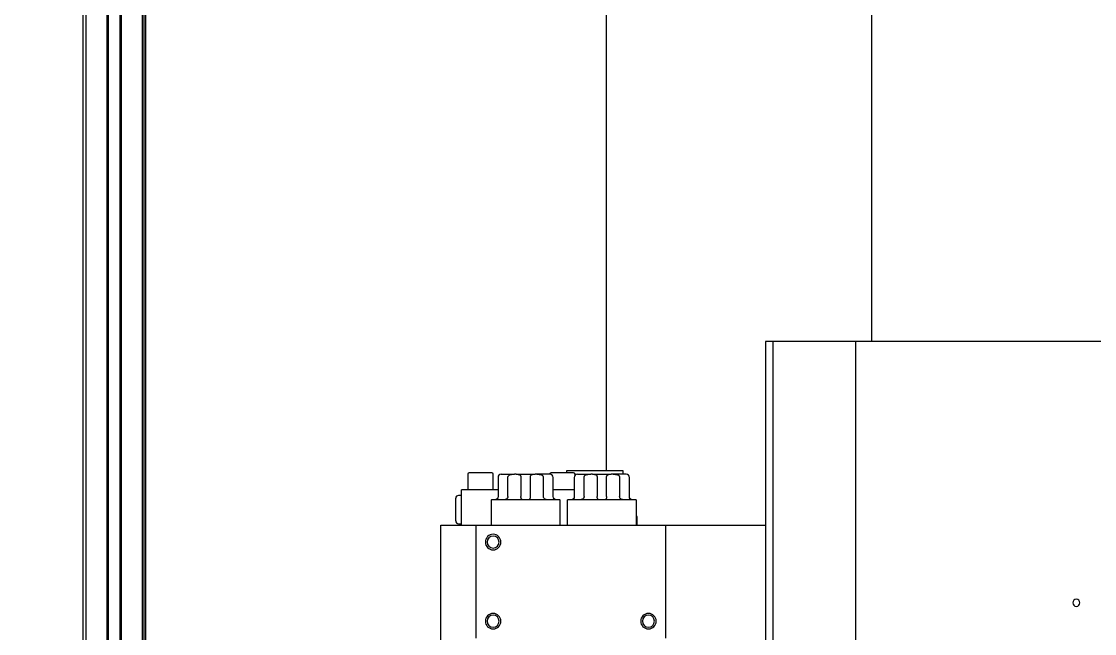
# Model space of a CAD drawing. Header units: millimetres. Extents: x 10462777 to 22643323, y 453826 to 1389191.
# Drawn here: x 11280886 to 11281646, y 582828 to 583261 of the extents above; entities that cross this region are included whole.
import ezdxf

# ---------------------------------------------------------------- set-up
doc = ezdxf.new("R2010")
doc.units = ezdxf.units.MM
doc.header["$LTSCALE"] = 200
doc.header["$MEASUREMENT"] = 0
doc.linetypes.add('CENTER', pattern=[2, 1.25, -0.25, 0.25, -0.25])
doc.linetypes.add('PHANTOM', pattern=[2.5, 1.25, -0.25, 0.25, -0.25, 0.25, -0.25])
doc.layers.get('0').update_dxf_attribs({"linetype": 'CONTINUOUS'})
doc.layers.add('1', color=1, linetype='CENTER')
doc.layers.add('2', color=2, linetype='CONTINUOUS')
doc.layers.add('LAYOUT', color=8, linetype='CONTINUOUS', lineweight=25)

# ---------------------------------------------------------------- blocks, each defined once
blk = doc.blocks.new('r710ic')
at = {"layer": 'LAYOUT', "color": 3}
blk.add_circle((272041.37, 104232.63), 2050.12, dxfattribs=at)
blk = doc.blocks.new('A$C7DA30AB0')
at = {"layer": 'LAYOUT', "color": 6, "linetype": 'PHANTOM'}
blk.add_circle((3030.45, 3025.99, 0), 2693.02, dxfattribs=at)

msp = doc.modelspace()

# ---------------------------------------------------------------- linework, layer by layer
at = {"layer": '1', "color": 252, "linetype": 'Continuous'}
for p, q in [((11280972.85616, 582401.42076, 0), (11280972.85616, 583533.68772, 0)), ((11280973.86018, 582401.42076, 0), (11280973.86018, 583533.68772, 0)), ((11280929.35554, 583531.42536, 0), (11280929.35554, 582401.41275, 0)), ((11280931.35557, 583494.42484, 0), (11280931.35557, 582401.41056, 0)), ((11280946.25578, 583494.42484, 0), (11280946.25578, 582401.41056, 0)), ((11280947.2558, 583494.42484, 0), (11280947.2558, 582401.41056, 0)), ((11280955.45591, 583494.42484, 0), (11280955.45591, 582401.41056, 0)), ((11280956.45593, 583494.42484, 0), (11280956.45593, 582401.41056, 0)), ((11280971.35614, 583494.42484, 0), (11280971.35614, 582401.41056, 0))]:
    msp.add_line(p, q, dxfattribs=at)
at = {"layer": '2', "color": 252, "linetype": 'Continuous'}
for p, q in [((11281487.91598, 584034.42828, 0), (11281487.91598, 583034.4125, 0)), ((11281299.86081, 583780.2964, 0), (11281299.86081, 582942.82232, 0)), ((11281201.85941, 582940.41697, 0), (11281201.85941, 582929.41681, 0)), ((11281210.85954, 582941.41698, 0), (11281202.85943, 582941.41698, 0)), ((11281218.85966, 582941.41698, 0), (11281210.85954, 582941.41698, 0)), ((11281219.85967, 582929.41681, 0), (11281219.85967, 582940.41697, 0)), ((11281268.86037, 582941.41698, 0), (11281260.86025, 582941.41698, 0)), ((11281276.86048, 582941.41698, 0), (11281268.86037, 582941.41698, 0)), ((11281271.86041, 582942.817, 0), (11281271.86041, 582941.41698, 0)), ((11281311.86098, 582942.817, 0), (11281271.86041, 582942.817, 0)), ((11281277.86049, 582939.61327, 0), (11281277.86049, 582940.41697, 0)), ((11281311.86098, 582940.41667, 0), (11281311.86098, 582942.817, 0)), ((11281197.35935, 582925.41676, 0), (11281195.35932, 582925.41676, 0)), ((11281197.35935, 582904.41661, 0), (11281197.35935, 582929.41681, 0)), ((11281223.36042, 582929.41681, 0), (11281197.35935, 582929.41681, 0)), ((11281277.3601, 582929.41681, 0), (11281262.36004, 582929.41681, 0)), ((11281193.35929, 582907.4165, 0), (11281193.35929, 582923.41673, 0)), ((11281321.86112, 582910.51654, 0), (11281321.36073, 582910.51654, 0)), ((11281321.86112, 582904.41568, 0), (11281321.86112, 582910.51654, 0)), ((11281182.85914, 582732.91457, 0), (11281182.85914, 582904.41646, 0)), ((11281182.85914, 582904.41646, 0), (11281207.8613, 582904.41646, 0)), ((11281195.35932, 582905.41647, 0), (11281197.35935, 582905.41647, 0)), ((11281207.8595, 582904.41646, 0), (11281341.8614, 582904.41646, 0)), ((11281207.8595, 582824.41532, 0), (11281207.8595, 582904.41646, 0)), ((11281210.76646, 582904.54146, 0), (11281210.76646, 582904.41646, 0)), ((11281211.3512, 582904.54146, 0), (11281211.3512, 582904.41646, 0)), ((11281213.25812, 582904.54146, 0), (11281213.25812, 582904.41646, 0)), ((11281341.86093, 582904.41646, 0), (11281412.86132, 582904.41646, 0)), ((11281341.8614, 582904.41646, 0), (11281341.8614, 582824.41532, 0)), ((11281207.7345, 582894.49405, 0), (11281207.8595, 582894.49405, 0)), ((11281207.7345, 582892.58713, 0), (11281207.8595, 582892.58713, 0)), ((11281207.7345, 582892.00239, 0), (11281207.8595, 582892.00239, 0))]:
    msp.add_line(p, q, dxfattribs=at)
at = {"layer": '2', "color": 124, "linetype": 'Continuous'}
for p, q in [((11281412.86241, 583034.4183, 0), (11281412.86241, 582709.41369, 0)), ((11281417.86248, 583034.4183, 0), (11281412.86241, 583034.4183, 0)), ((11281476.37184, 583034.4183, 0), (11281417.86248, 583034.4183, 0)), ((11281417.86248, 583034.4183, 0), (11281417.86248, 582692.83033, 0)), ((11281884.86912, 583034.4183, 0), (11281476.37184, 583034.4183, 0)), ((11281476.37184, 583034.4183, 0), (11281476.37184, 582685.41335, 0))]:
    msp.add_line(p, q, dxfattribs=at)
at = {"layer": '2', "color": 60, "linetype": 'Continuous'}
for p, q in [((11281225.55975, 582940.41697, 0), (11281234.93914, 582940.41697, 0)), ((11281236.16724, 582940.41697, 0), (11281234.93914, 582940.41697, 0)), ((11281236.16724, 582940.41697, 0), (11281249.55276, 582940.41697, 0)), ((11281250.78085, 582940.41697, 0), (11281249.55276, 582940.41697, 0)), ((11281260.16024, 582940.41697, 0), (11281250.78085, 582940.41697, 0)), ((11281279.56052, 582940.41697, 0), (11281288.93991, 582940.41697, 0)), ((11281290.16801, 582940.41697, 0), (11281288.93991, 582940.41697, 0)), ((11281290.16801, 582940.41697, 0), (11281303.55352, 582940.41697, 0)), ((11281304.78162, 582940.41697, 0), (11281303.55352, 582940.41697, 0)), ((11281314.16101, 582940.41697, 0), (11281304.78162, 582940.41697, 0)), ((11281223.35972, 582938.21694, 0), (11281223.35972, 582924.61674, 0)), ((11281230.3027, 582924.61674, 0), (11281230.3027, 582938.21694, 0)), ((11281239.5006, 582938.21694, 0), (11281239.5006, 582924.61674, 0)), ((11281246.21939, 582924.61674, 0), (11281246.21939, 582938.21694, 0)), ((11281255.41729, 582938.21694, 0), (11281255.41729, 582924.61674, 0)), ((11281262.36027, 582924.61674, 0), (11281262.36027, 582938.21694, 0)), ((11281277.36049, 582938.21694, 0), (11281277.36049, 582924.61674, 0)), ((11281284.30347, 582924.61674, 0), (11281284.30347, 582938.21694, 0)), ((11281293.50137, 582938.21694, 0), (11281293.50137, 582924.61674, 0)), ((11281300.22016, 582924.61674, 0), (11281300.22016, 582938.21694, 0)), ((11281309.41806, 582938.21694, 0), (11281309.41806, 582924.61674, 0)), ((11281316.36104, 582924.61674, 0), (11281316.36104, 582938.21694, 0)), ((11281218.35965, 582922.41671, 0), (11281218.35965, 582904.41646, 0)), ((11281218.35965, 582922.41671, 0), (11281218.73186, 582922.41671, 0)), ((11281222.99916, 582922.41671, 0), (11281218.73186, 582922.41671, 0)), ((11281228.41568, 582922.41671, 0), (11281222.99916, 582922.41671, 0)), ((11281257.30432, 582922.41671, 0), (11281228.41568, 582922.41671, 0)), ((11281262.72084, 582922.41671, 0), (11281257.30432, 582922.41671, 0)), ((11281266.98813, 582922.41671, 0), (11281262.72084, 582922.41671, 0)), ((11281266.98813, 582922.41671, 0), (11281267.36035, 582922.41671, 0)), ((11281267.36035, 582904.41646, 0), (11281267.36035, 582922.41671, 0)), ((11281272.36042, 582922.41671, 0), (11281272.36042, 582904.41646, 0)), ((11281272.36042, 582922.41671, 0), (11281272.73263, 582922.41671, 0)), ((11281276.99993, 582922.41671, 0), (11281272.73263, 582922.41671, 0)), ((11281282.41645, 582922.41671, 0), (11281276.99993, 582922.41671, 0)), ((11281311.30508, 582922.41671, 0), (11281282.41645, 582922.41671, 0)), ((11281316.7216, 582922.41671, 0), (11281311.30508, 582922.41671, 0)), ((11281320.9889, 582922.41671, 0), (11281316.7216, 582922.41671, 0)), ((11281320.9889, 582922.41671, 0), (11281321.36111, 582922.41671, 0)), ((11281321.36111, 582904.41646, 0), (11281321.36111, 582922.41671, 0))]:
    msp.add_line(p, q, dxfattribs=at)
at = {"layer": '2', "color": 252, "linetype": 'Continuous', "extrusion": (0, 0, -1)}
for centre, radius in [((-11281219.85967, 582892.41629, 0), 5.50008), ((-11281219.85967, 582892.41629, 0), 4.25006), ((-11281219.85967, 582836.41549, 0), 5.50008), ((-11281219.85967, 582836.41549, 0), 4.25006), ((-11281329.86123, 582836.41549, 0), 5.50008), ((-11281329.86123, 582836.41549, 0), 4.25006)]:
    msp.add_circle(centre, radius, dxfattribs=at)
at = {"layer": '2', "color": 124, "linetype": 'Continuous', "extrusion": (0, 0, -1)}
msp.add_circle((-11281632.86554, 582849.41568, 0), 2.50004, dxfattribs=at)
at = {"layer": '2', "color": 252, "linetype": 'Continuous'}
for centre, radius, start, end in [((11281202.85943, 582940.41697, 0), 1.00001, 90, 180), ((11281218.85966, 582940.41697, 0), 1.00001, 0, 90), ((11281260.86025, 582940.41697, 0), 1.00001, 90, 180), ((11281276.86048, 582940.41697, 0), 1.00001, 0, 90), ((11281195.35932, 582923.41673, 0), 2.00003, 90, 180), ((11281195.35932, 582907.4165, 0), 2.00003, 180, 270)]:
    msp.add_arc(centre, radius, start, end, dxfattribs=at)
at = {"layer": '2', "color": 60, "linetype": 'Continuous'}
for centre, start, end in [((11281225.55975, 582938.21694, 0), 90, 180), ((11281260.16024, 582938.21694, 0), 0, 90), ((11281279.56052, 582938.21694, 0), 90, 180), ((11281314.16101, 582938.21694, 0), 0, 90)]:
    msp.add_arc(centre, 2.20003, start, end, dxfattribs=at)
at = {"layer": '2', "color": 60, "linetype": 'Continuous', "extrusion": (0, 0, -1)}
for centre, start, end in [((-11281221.15969, 582924.61674, 0), 180, 270), ((-11281264.56031, 582924.61674, 0), 270, 0), ((-11281275.16046, 582924.61674, 0), 180, 270), ((-11281318.56107, 582924.61674, 0), 270, 0)]:
    msp.add_arc(centre, 2.20003, start, end, dxfattribs=at)
at = {"layer": '2', "color": 60, "linetype": 'Continuous'}
for points, knots in [([(11281230.3027, 582938.21694, 0), (11281230.3027, 582938.33951, 0), (11281230.31588, 582938.45971, 0), (11281230.36712, 582938.6956, 0), (11281230.4059, 582938.81258, 0), (11281230.55511, 582939.14391, 0), (11281230.70041, 582939.34351, 0), (11281231.04739, 582939.67969, 0), (11281231.25116, 582939.81876, 0), (11281231.67965, 582940.03872, 0), (11281231.90891, 582940.12273, 0), (11281232.60868, 582940.31482, 0), (11281233.08476, 582940.36566, 0), (11281234.03185, 582940.41722, 0), (11281234.49207, 582940.41697, 0), (11281234.93914, 582940.41697, 0)], [0, 0, 0, 0, 0.0625, 0.0625, 0.125, 0.125, 0.25, 0.25, 0.375, 0.375, 0.5, 0.5, 0.75, 0.75, 1, 1, 1, 1]), ([(11281236.16724, 582940.41697, 0), (11281236.58875, 582940.41697, 0), (11281236.98762, 582940.41694, 0), (11281237.54995, 582940.37844, 0), (11281237.73145, 582940.35887, 0), (11281238.08206, 582940.29433, 0), (11281238.24955, 582940.24952, 0), (11281238.56328, 582940.12134, 0), (11281238.71162, 582940.03647, 0), (11281238.97484, 582939.81668, 0), (11281239.09131, 582939.68181, 0), (11281239.24033, 582939.42734, 0), (11281239.28424, 582939.33617, 0), (11281239.36093, 582939.14009, 0), (11281239.39402, 582939.03384, 0), (11281239.44687, 582938.81271, 0), (11281239.46671, 582938.69847, 0), (11281239.49362, 582938.46237, 0), (11281239.5006, 582938.33963, 0), (11281239.5006, 582938.21694, 0)], [0, 0, 0, 0, 0.25, 0.25, 0.375, 0.375, 0.5, 0.5, 0.625, 0.625, 0.75, 0.75, 0.8125, 0.8125, 0.875, 0.875, 0.9375, 0.9375, 1, 1, 1, 1]), ([(11281246.21939, 582938.21694, 0), (11281246.21939, 582938.33951, 0), (11281246.22618, 582938.45971, 0), (11281246.25285, 582938.6956, 0), (11281246.27311, 582938.81258, 0), (11281246.35226, 582939.14391, 0), (11281246.43066, 582939.34351, 0), (11281246.62737, 582939.67969, 0), (11281246.74705, 582939.81876, 0), (11281247.01169, 582940.03872, 0), (11281247.15934, 582940.12273, 0), (11281247.63187, 582940.31482, 0), (11281247.9815, 582940.36566, 0), (11281248.73816, 582940.41722, 0), (11281249.13609, 582940.41697, 0), (11281249.55276, 582940.41697, 0)], [0, 0, 0, 0, 0.0625, 0.0625, 0.125, 0.125, 0.25, 0.25, 0.375, 0.375, 0.5, 0.5, 0.75, 0.75, 1, 1, 1, 1]), ([(11281250.78085, 582940.41697, 0), (11281251.23313, 582940.41697, 0), (11281251.69523, 582940.41694, 0), (11281252.39931, 582940.37844, 0), (11281252.63592, 582940.35887, 0), (11281253.11241, 582940.29433, 0), (11281253.35022, 582940.24952, 0), (11281253.81511, 582940.12134, 0), (11281254.04558, 582940.03647, 0), (11281254.47203, 582939.81668, 0), (11281254.67028, 582939.68181, 0), (11281254.93313, 582939.42734, 0), (11281255.01233, 582939.33617, 0), (11281255.15269, 582939.14009, 0), (11281255.21443, 582939.03384, 0), (11281255.31405, 582938.81271, 0), (11281255.35204, 582938.69847, 0), (11281255.40374, 582938.46237, 0), (11281255.41729, 582938.33963, 0), (11281255.41729, 582938.21694, 0)], [0, 0, 0, 0, 0.25, 0.25, 0.375, 0.375, 0.5, 0.5, 0.625, 0.625, 0.75, 0.75, 0.8125, 0.8125, 0.875, 0.875, 0.9375, 0.9375, 1, 1, 1, 1]), ([(11281284.30347, 582938.21694, 0), (11281284.30347, 582938.33951, 0), (11281284.31665, 582938.45971, 0), (11281284.36789, 582938.6956, 0), (11281284.40667, 582938.81258, 0), (11281284.55588, 582939.14391, 0), (11281284.70118, 582939.34351, 0), (11281285.04816, 582939.67969, 0), (11281285.25193, 582939.81876, 0), (11281285.68041, 582940.03872, 0), (11281285.90967, 582940.12273, 0), (11281286.60945, 582940.31482, 0), (11281287.08553, 582940.36566, 0), (11281288.03262, 582940.41722, 0), (11281288.49283, 582940.41697, 0), (11281288.93991, 582940.41697, 0)], [0, 0, 0, 0, 0.0625, 0.0625, 0.125, 0.125, 0.25, 0.25, 0.375, 0.375, 0.5, 0.5, 0.75, 0.75, 1, 1, 1, 1]), ([(11281290.16801, 582940.41697, 0), (11281290.58952, 582940.41697, 0), (11281290.98839, 582940.41694, 0), (11281291.55072, 582940.37844, 0), (11281291.73221, 582940.35887, 0), (11281292.08283, 582940.29433, 0), (11281292.25032, 582940.24952, 0), (11281292.56404, 582940.12134, 0), (11281292.71238, 582940.03647, 0), (11281292.97561, 582939.81668, 0), (11281293.09207, 582939.68181, 0), (11281293.24109, 582939.42734, 0), (11281293.28501, 582939.33617, 0), (11281293.3617, 582939.14009, 0), (11281293.39478, 582939.03384, 0), (11281293.44763, 582938.81271, 0), (11281293.46748, 582938.69847, 0), (11281293.49438, 582938.46237, 0), (11281293.50137, 582938.33963, 0), (11281293.50137, 582938.21694, 0)], [0, 0, 0, 0, 0.25, 0.25, 0.375, 0.375, 0.5, 0.5, 0.625, 0.625, 0.75, 0.75, 0.8125, 0.8125, 0.875, 0.875, 0.9375, 0.9375, 1, 1, 1, 1]), ([(11281300.22016, 582938.21694, 0), (11281300.22016, 582938.33951, 0), (11281300.22695, 582938.45971, 0), (11281300.25362, 582938.6956, 0), (11281300.27388, 582938.81258, 0), (11281300.35303, 582939.14391, 0), (11281300.43143, 582939.34351, 0), (11281300.62813, 582939.67969, 0), (11281300.74782, 582939.81876, 0), (11281301.01245, 582940.03872, 0), (11281301.1601, 582940.12273, 0), (11281301.63263, 582940.31482, 0), (11281301.98227, 582940.36566, 0), (11281302.73893, 582940.41722, 0), (11281303.13686, 582940.41697, 0), (11281303.55352, 582940.41697, 0)], [0, 0, 0, 0, 0.0625, 0.0625, 0.125, 0.125, 0.25, 0.25, 0.375, 0.375, 0.5, 0.5, 0.75, 0.75, 1, 1, 1, 1]), ([(11281304.78162, 582940.41697, 0), (11281305.2339, 582940.41697, 0), (11281305.696, 582940.41694, 0), (11281306.40008, 582940.37844, 0), (11281306.63668, 582940.35887, 0), (11281307.11318, 582940.29433, 0), (11281307.35099, 582940.24952, 0), (11281307.81588, 582940.12134, 0), (11281308.04635, 582940.03647, 0), (11281308.47279, 582939.81668, 0), (11281308.67105, 582939.68181, 0), (11281308.93389, 582939.42734, 0), (11281309.0131, 582939.33617, 0), (11281309.15346, 582939.14009, 0), (11281309.21519, 582939.03384, 0), (11281309.31482, 582938.81271, 0), (11281309.35281, 582938.69847, 0), (11281309.40451, 582938.46237, 0), (11281309.41806, 582938.33963, 0), (11281309.41806, 582938.21694, 0)], [0, 0, 0, 0, 0.25, 0.25, 0.375, 0.375, 0.5, 0.5, 0.625, 0.625, 0.75, 0.75, 0.8125, 0.8125, 0.875, 0.875, 0.9375, 0.9375, 1, 1, 1, 1]), ([(11281230.3027, 582924.61674, 0), (11281230.3027, 582924.45984, 0), (11281230.28107, 582924.30705, 0), (11281230.19916, 582924.00882, 0), (11281230.13821, 582923.86339, 0), (11281229.98872, 582923.59377, 0), (11281229.89861, 582923.46622, 0), (11281229.69912, 582923.23274, 0), (11281229.5902, 582923.12678, 0), (11281229.35677, 582922.9339, 0), (11281229.2311, 582922.84647, 0), (11281228.97277, 582922.69561, 0), (11281228.83964, 582922.63156, 0), (11281228.56581, 582922.5264, 0), (11281228.42422, 582922.48535, 0), (11281228.14422, 582922.43082, 0), (11281228.0046, 582922.41671, 0), (11281227.86536, 582922.41671, 0)], [0, 0, 0, 0, 0.125, 0.125, 0.25, 0.25, 0.375, 0.375, 0.5, 0.5, 0.625, 0.625, 0.75, 0.75, 0.875, 0.875, 1, 1, 1, 1]), ([(11281240.47906, 582922.41671, 0), (11281240.44062, 582922.41671, 0), (11281240.39875, 582922.43093, 0), (11281240.30852, 582922.48561, 0), (11281240.25969, 582922.52669, 0), (11281240.15946, 582922.63194, 0), (11281240.10786, 582922.69603, 0), (11281240.00303, 582922.84694, 0), (11281239.94955, 582922.93438, 0), (11281239.8467, 582923.12696, 0), (11281239.79684, 582923.23264, 0), (11281239.70309, 582923.46512, 0), (11281239.65904, 582923.59302, 0), (11281239.58497, 582923.86223, 0), (11281239.55419, 582924.00609, 0), (11281239.51184, 582924.30648, 0), (11281239.5006, 582924.45987, 0), (11281239.5006, 582924.61674, 0)], [0, 0, 0, 0, 0.125, 0.125, 0.25, 0.25, 0.375, 0.375, 0.5, 0.5, 0.625, 0.625, 0.75, 0.75, 0.875, 0.875, 1, 1, 1, 1]), ([(11281246.21939, 582924.61674, 0), (11281246.21939, 582924.45991, 0), (11281246.20816, 582924.30718, 0), (11281246.16631, 582924.00908, 0), (11281246.13537, 582923.86369, 0), (11281246.06133, 582923.59416, 0), (11281246.01747, 582923.46665, 0), (11281245.92343, 582923.23321, 0), (11281245.87345, 582923.12727, 0), (11281245.77046, 582922.9344, 0), (11281245.71698, 582922.84697, 0), (11281245.61217, 582922.69608, 0), (11281245.56059, 582922.632, 0), (11281245.46039, 582922.52677, 0), (11281245.41155, 582922.48566, 0), (11281245.32127, 582922.43093, 0), (11281245.27938, 582922.41671, 0), (11281245.24094, 582922.41671, 0)], [0, 0, 0, 0, 0.125, 0.125, 0.25, 0.25, 0.375, 0.375, 0.5, 0.5, 0.625, 0.625, 0.75, 0.75, 0.875, 0.875, 1, 1, 1, 1]), ([(11281257.85463, 582922.41671, 0), (11281257.71508, 582922.41671, 0), (11281257.57238, 582922.43126, 0), (11281257.2921, 582922.48629, 0), (11281257.15314, 582922.52669, 0), (11281256.74007, 582922.68567, 0), (11281256.48097, 582922.83641, 0), (11281256.01006, 582923.22591, 0), (11281255.80922, 582923.45398, 0), (11281255.58205, 582923.86252, 0), (11281255.52228, 582924.00484, 0), (11281255.43957, 582924.30346, 0), (11281255.41729, 582924.45993, 0), (11281255.41729, 582924.61674, 0)], [0, 0, 0, 0, 0.125, 0.125, 0.25, 0.25, 0.5, 0.5, 0.75, 0.75, 0.875, 0.875, 1, 1, 1, 1]), ([(11281284.30347, 582924.61674, 0), (11281284.30347, 582924.45984, 0), (11281284.28184, 582924.30705, 0), (11281284.19993, 582924.00882, 0), (11281284.13898, 582923.86339, 0), (11281283.98948, 582923.59377, 0), (11281283.89938, 582923.46622, 0), (11281283.69988, 582923.23274, 0), (11281283.59096, 582923.12678, 0), (11281283.35754, 582922.9339, 0), (11281283.23187, 582922.84647, 0), (11281282.97354, 582922.69561, 0), (11281282.84041, 582922.63156, 0), (11281282.56658, 582922.5264, 0), (11281282.42499, 582922.48535, 0), (11281282.14499, 582922.43082, 0), (11281282.00537, 582922.41671, 0), (11281281.86613, 582922.41671, 0)], [0, 0, 0, 0, 0.125, 0.125, 0.25, 0.25, 0.375, 0.375, 0.5, 0.5, 0.625, 0.625, 0.75, 0.75, 0.875, 0.875, 1, 1, 1, 1]), ([(11281294.47982, 582922.41671, 0), (11281294.44139, 582922.41671, 0), (11281294.39951, 582922.43093, 0), (11281294.30928, 582922.48561, 0), (11281294.26046, 582922.52669, 0), (11281294.16022, 582922.63194, 0), (11281294.10863, 582922.69603, 0), (11281294.0038, 582922.84694, 0), (11281293.95032, 582922.93438, 0), (11281293.84746, 582923.12696, 0), (11281293.7976, 582923.23264, 0), (11281293.70386, 582923.46512, 0), (11281293.6598, 582923.59302, 0), (11281293.58574, 582923.86223, 0), (11281293.55496, 582924.00609, 0), (11281293.51261, 582924.30648, 0), (11281293.50137, 582924.45987, 0), (11281293.50137, 582924.61674, 0)], [0, 0, 0, 0, 0.125, 0.125, 0.25, 0.25, 0.375, 0.375, 0.5, 0.5, 0.625, 0.625, 0.75, 0.75, 0.875, 0.875, 1, 1, 1, 1]), ([(11281300.22016, 582924.61674, 0), (11281300.22016, 582924.45991, 0), (11281300.20893, 582924.30718, 0), (11281300.16708, 582924.00908, 0), (11281300.13614, 582923.86369, 0), (11281300.06209, 582923.59416, 0), (11281300.01824, 582923.46665, 0), (11281299.9242, 582923.23321, 0), (11281299.87422, 582923.12727, 0), (11281299.77123, 582922.9344, 0), (11281299.71775, 582922.84697, 0), (11281299.61294, 582922.69608, 0), (11281299.56135, 582922.632, 0), (11281299.46116, 582922.52677, 0), (11281299.41231, 582922.48566, 0), (11281299.32203, 582922.43093, 0), (11281299.28014, 582922.41671, 0), (11281299.2417, 582922.41671, 0)], [0, 0, 0, 0, 0.125, 0.125, 0.25, 0.25, 0.375, 0.375, 0.5, 0.5, 0.625, 0.625, 0.75, 0.75, 0.875, 0.875, 1, 1, 1, 1]), ([(11281311.8554, 582922.41671, 0), (11281311.71585, 582922.41671, 0), (11281311.57315, 582922.43126, 0), (11281311.29287, 582922.48629, 0), (11281311.15391, 582922.52669, 0), (11281310.74084, 582922.68567, 0), (11281310.48174, 582922.83641, 0), (11281310.01082, 582923.22591, 0), (11281309.80999, 582923.45398, 0), (11281309.58282, 582923.86252, 0), (11281309.52305, 582924.00484, 0), (11281309.44033, 582924.30346, 0), (11281309.41806, 582924.45993, 0), (11281309.41806, 582924.61674, 0)], [0, 0, 0, 0, 0.125, 0.125, 0.25, 0.25, 0.5, 0.5, 0.75, 0.75, 0.875, 0.875, 1, 1, 1, 1])]:
    msp.add_open_spline(points, degree=3, knots=knots, dxfattribs=at)

# ---------------------------------------------------------------- block references
at = {"ltscale": 10}
msp.add_blockref('A$C7DA30AB0', (11276684.40366, 580408.4363, 0), dxfattribs=at)
at = {"layer": 'LAYOUT', "color": 2, "rotation": 270}
msp.add_blockref('r710ic', (11177875.24796, 856316.46559, 0), dxfattribs=at)

doc.saveas('drawing.dxf')
